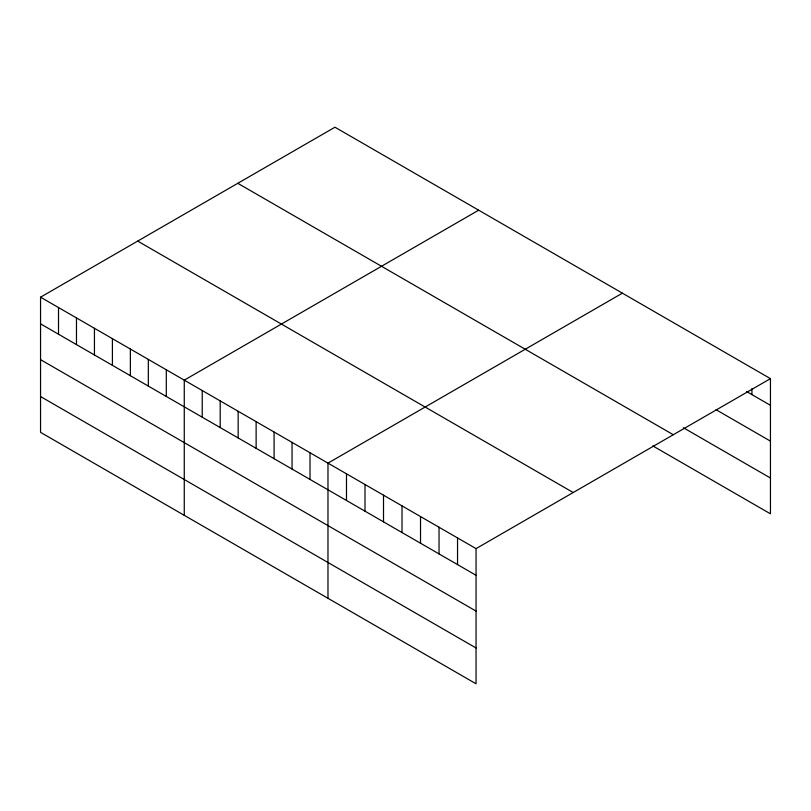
<?xml version="1.0" encoding="UTF-8"?>
<svg xmlns="http://www.w3.org/2000/svg" width="811" height="811" viewBox="0 0 811 811"><rect width="100%" height="100%" fill="white"/><g stroke="black" fill="none" stroke-linecap="round" stroke-linejoin="round"><path stroke-width="1.22" d="M40.55 297.181L476.047 548.621L476.047 683.785L40.55 432.354L40.55 297.181L334.953 127.215L770.45 378.646L770.45 513.819L652.865 445.928M478.662 210.191L184.269 380.156L184.269 515.32M622.382 293.166L327.979 463.132L327.979 598.295M476.047 548.621L770.45 378.646M746.495 391.48L770.45 405.318M716.012 409.687L770.45 441.123M683.349 427.721L770.45 478.014M237.795 183.306L673.302 434.737M137.698 241.1L573.205 492.53M40.55 323.853L476.047 575.283M40.55 359.658L476.047 611.088M40.55 396.549L476.047 647.979M751.939 388.57L751.939 394.633M457.546 537.936L457.546 564.598M439.035 527.251L439.035 553.913M420.524 516.566L420.524 543.228M402.013 505.871L402.013 532.543M383.512 495.186L383.512 521.848M365.001 484.502L365.001 511.163M346.49 473.817L346.49 500.478M310.015 452.761L310.015 479.423M292.051 442.39L292.051 469.052M274.088 432.02L274.088 458.681M256.124 421.649L256.124 448.311M238.16 411.278L238.16 437.94M220.197 400.898L220.197 427.569M202.233 390.527L202.233 417.189M166.306 369.786L166.306 396.447M148.332 359.415L148.332 386.077M130.368 349.044L130.368 375.706M112.405 338.674L112.405 365.335M94.441 328.303L94.441 354.965M76.477 317.932L76.477 344.594M58.514 307.562L58.514 334.223"/></g></svg>
